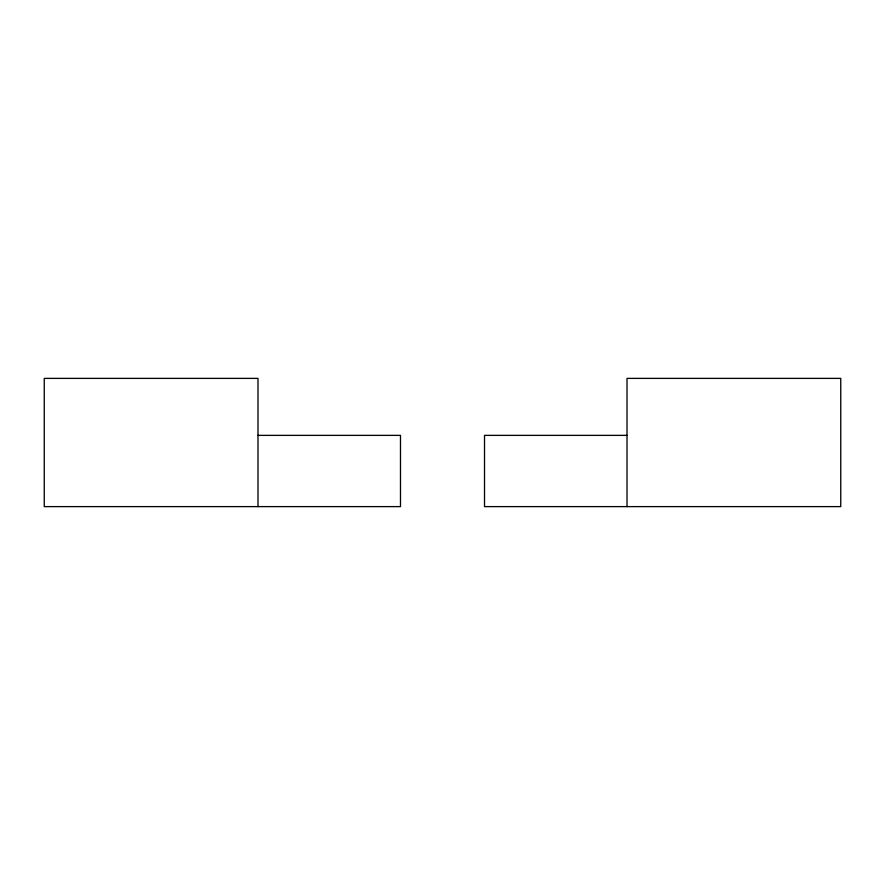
<?xml version="1.0" encoding="UTF-8"?>
<svg xmlns="http://www.w3.org/2000/svg" width="885" height="885" viewBox="0 0 885 885"><rect width="100%" height="100%" fill="white"/><g stroke="black" fill="none" stroke-linecap="round" stroke-linejoin="round"><path stroke-width="1.33" d="M257.989 435.376L400.485 435.376L400.485 506.618L44.25 506.618L44.25 378.382L257.989 378.382L257.989 506.618M627.011 435.376L484.515 435.376L484.515 506.618L840.75 506.618L840.75 378.382L627.011 378.382L627.011 506.618"/></g></svg>
